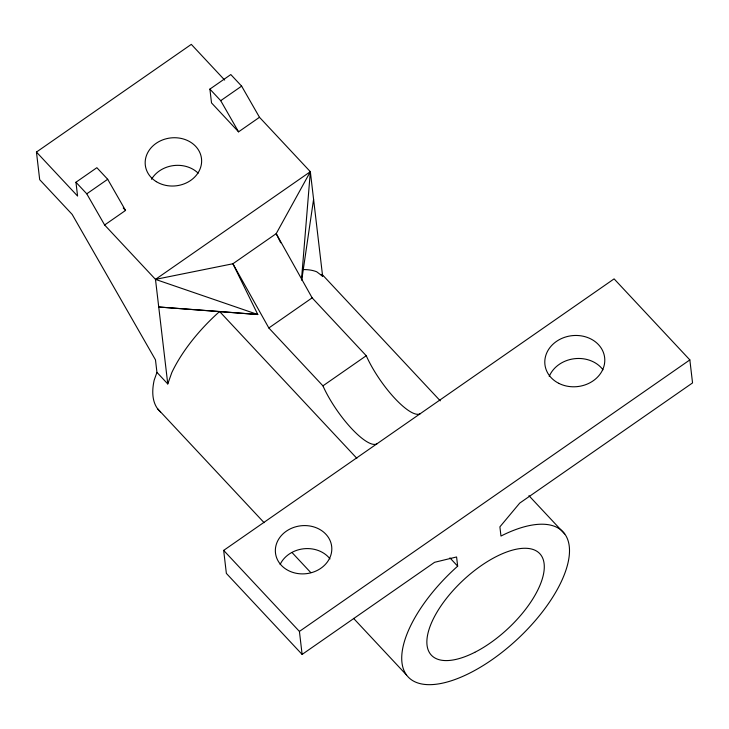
<?xml version="1.0" encoding="UTF-8"?>
<svg xmlns="http://www.w3.org/2000/svg" width="729" height="729" viewBox="0 0 729 729"><rect width="100%" height="100%" fill="white"/><g stroke="black" fill="none" stroke-linecap="round" stroke-linejoin="round"><path stroke-width="1.09" d="M301.469 279.89L310.344 171.698L259.488 117.296L241.636 86.131L230.811 74.558L209.897 89.102L211.519 102.907L238.565 131.84L259.488 117.296M301.76 279.918L313.588 199.309M224.669 80.062L191.308 44.369L36.45 152.06L39.694 179.671L72.162 214.399L155.477 359.844L156.945 372.373L154.193 380.119A106.106 47.093 -43.1 0 0 160.562 412.013M156.945 372.373L167.77 383.946L171.816 372.565A106.106 47.093 -43.1 0 1 219.593 311.511L257.793 314.518L232.906 263.761L155.487 279.389L104.63 224.988L86.769 193.823L75.953 182.241L96.866 167.697L107.692 179.279L125.543 210.444L104.63 224.988M303.346 269.575A106.106 47.093 -43.1 0 1 316.723 271.789L322.628 276.255L310.344 171.698L276.209 233.644L232.906 263.761L268.837 327.977L322.938 385.851A50.101 13.951 55.2 0 0 351.615 428.597A50.101 13.951 55.2 0 0 377.048 443.724M86.769 193.823L107.692 179.279M209.897 89.102L220.714 100.675L241.636 86.131M167.77 383.946L155.487 279.389L310.344 171.698M268.837 327.977L312.14 297.86L366.25 355.734A50.101 13.951 55.2 0 0 394.927 398.481A50.101 13.951 55.2 0 0 420.36 413.607M322.938 385.851L366.25 355.734M223.666 550.395L614.1 278.879L689.844 359.907L692.55 382.916L519.722 503.101L499.894 526.848L500.969 536.052A106.106 47.093 -43.1 0 1 557.84 588.458A106.106 47.093 -43.1 0 1 420.77 683.775A106.106 47.093 -43.1 0 1 457.666 566.169L456.582 556.965L434.584 562.305L302.116 654.423L226.364 573.395L223.666 550.395L299.419 631.423L302.116 654.423M299.419 631.423L689.844 359.907M155.487 279.389L257.793 314.518L158.731 307L219.593 311.511L356.855 458.331M322.045 274.377L440.27 400.841M528.935 495.684L564.72 533.956M321.079 274.605L322.628 276.255M123.219 207.965L125.543 210.444M449.911 557.876L457.666 566.169M36.45 152.06L77.575 196.046L75.953 182.241M157.555 408.696L264.108 522.684M292.11 552.628L310.782 572.602M353.556 618.356L406.445 674.936M220.714 100.675L238.565 131.84M312.14 297.86L276.209 233.644L280.692 242.775M151.514 179.27A28.294 24.103 -6.7 0 1 198.179 173.183M280.136 564.456A28.294 24.103 -6.7 0 1 303.665 548.782A28.294 24.103 -6.7 0 1 330.009 558.897M549.219 376.456A30.062 25.606 -6.7 0 1 574.279 358.732A30.062 25.606 -6.7 0 1 602.983 369.785M474.807 652.318A74.267 32.969 -43.1 0 0 540.973 555.106A74.267 32.969 -43.1 0 0 440.963 605.908A74.267 32.969 -43.1 0 0 474.807 652.318M156.325 181.658A28.294 24.103 -6.7 0 0 201.414 164.007A28.294 24.103 -6.7 0 0 162.449 139.977A28.294 24.103 -6.7 0 0 156.325 181.658M286.506 569.513A28.294 24.103 -6.7 0 0 331.595 551.862A28.294 24.103 -6.7 0 0 292.63 527.832A28.294 24.103 -6.7 0 0 286.506 569.513M558.706 383.299A30.062 25.606 -6.7 0 0 604.769 361.256A30.062 25.606 -6.7 0 0 560.893 338.839A30.062 25.606 -6.7 0 0 558.706 383.299"/></g></svg>
